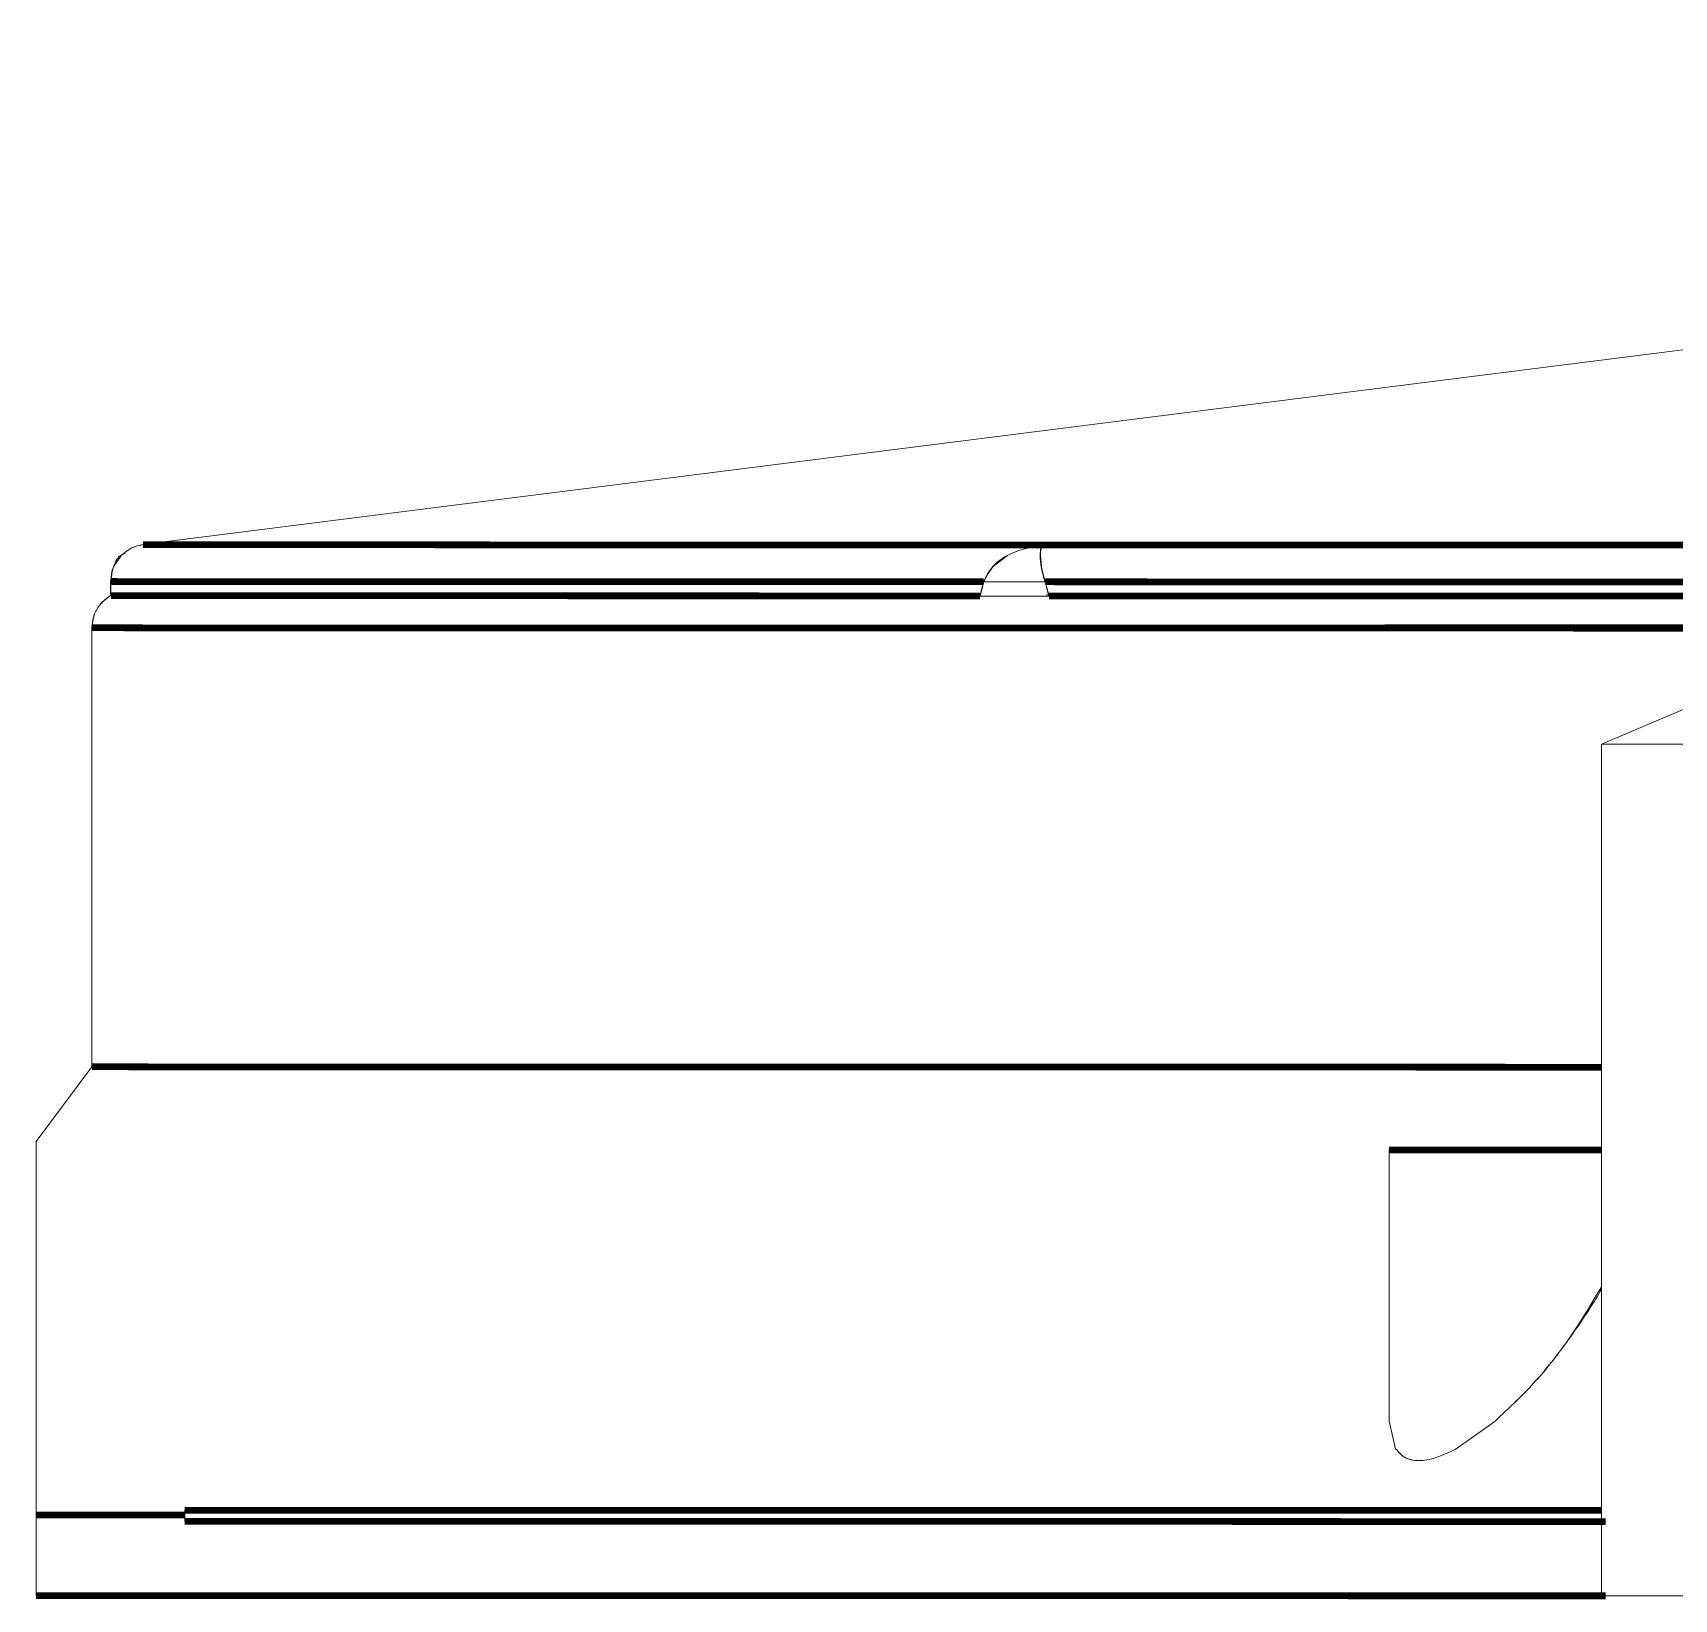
# Model space of a CAD drawing. Header units: millimetres. Extents: x -16985 to -606, y 2122 to 9380.
# Drawn here: x -12576.46 to -12532.3, y 7670.01 to 7712.17 of the extents above; entities that cross this region are included whole.
import ezdxf

# ---------------------------------------------------------------- set-up
doc = ezdxf.new("R2010")
doc.units = ezdxf.units.MM
doc.linetypes.add('K5LT_THIN', pattern=[0])

msp = doc.modelspace()

# ---------------------------------------------------------------- linework, layer by layer
at = {"color": 7, "linetype": 'K5LT_THIN', "lineweight": 18}
for p, q in [((-12464.625, 7712.172), (-12573.5, 7698.397)), ((-12573.805, 7698.307), (-12573.945, 7698.225)), ((-12573.806, 7698.307), (-12573.755, 7698.322)), ((-12573.656, 7698.364), (-12573.805, 7698.307)), ((-12573.805, 7698.307), (-12573.656, 7698.364)), ((-12573.5, 7698.397), (-12573.656, 7698.364)), ((-12573.656, 7698.364), (-12573.5, 7698.397)), ((-12573.5, 7698.397), (-12573.587, 7698.37)), ((-12549.599, 7698.351), (-12549.662, 7698.332)), ((-12549.659, 7698.333), (-12549.646, 7698.337)), ((-12549.436, 7698.29), (-12549.424, 7698.311)), ((-12549.402, 7698.331), (-12549.435, 7698.307)), ((-12549.424, 7698.311), (-12549.406, 7698.332)), ((-12549.301, 7698.406), (-12549.375, 7698.351)), ((-12549.341, 7698.298), (-12549.343, 7698.287)), ((-12549.34, 7698.301), (-12549.341, 7698.298)), ((-12549.327, 7698.403), (-12549.301, 7698.406)), ((-12574.076, 7698.115), (-12574.282, 7697.815)), ((-12573.945, 7698.225), (-12574.076, 7698.115)), ((-12550.627, 7697.807), (-12550.242, 7698.107)), ((-12549.353, 7698.216), (-12549.356, 7698.106)), ((-12549.356, 7698.106), (-12549.328, 7697.806)), ((-12574.34, 7697.584), (-12574.374, 7697.405)), ((-12574.374, 7697.405), (-12574.365, 7697.453)), ((-12574.344, 7697.623), (-12574.367, 7697.405)), ((-12574.282, 7697.815), (-12574.344, 7697.623)), ((-12550.878, 7697.396), (-12550.858, 7697.439)), ((-12550.775, 7697.614), (-12550.627, 7697.807)), ((-12549.328, 7697.806), (-12549.324, 7697.786)), ((-12549.302, 7697.679), (-12549.289, 7697.614)), ((-12549.289, 7697.614), (-12549.27, 7697.55)), ((-12574.374, 7697.405), (-12574.374, 7697.02)), ((-12574.374, 7697.405), (-12574.374, 7697.02)), ((-12574.374, 7697.021), (-12574.374, 7697.405)), ((-12574.374, 7697.02), (-12574.374, 7697.026)), ((-12574.365, 7697.026), (-12574.374, 7697.02)), ((-12574.365, 7697.026), (-12574.367, 7697.405)), ((-12574.367, 7697.405), (-12574.365, 7697.026)), ((-12574.367, 7697.405), (-12574.365, 7697.026)), ((-12574.365, 7697.026), (-12574.367, 7697.405)), ((-12550.986, 7697.011), (-12550.885, 7697.396)), ((-12550.986, 7697.011), (-12550.885, 7697.396)), ((-12549.13, 7697.011), (-12550.986, 7697.011)), ((-12549.13, 7697.011), (-12550.986, 7697.011)), ((-12550.979, 7697.034), (-12550.978, 7697.016)), ((-12550.878, 7697.396), (-12550.977, 7697.017)), ((-12550.977, 7697.017), (-12550.878, 7697.396)), ((-12550.885, 7697.396), (-12549.231, 7697.396)), ((-12549.231, 7697.396), (-12549.13, 7697.011)), ((-12549.231, 7697.396), (-12549.13, 7697.011)), ((-12549.123, 7697.017), (-12549.225, 7697.396)), ((-12549.225, 7697.396), (-12549.123, 7697.017)), ((-12549.12, 7697.035), (-12549.2, 7697.049)), ((-12549.148, 7697.025), (-12549.12, 7697.035)), ((-12549.12, 7697.035), (-12549.145, 7697.043)), ((-12549.123, 7697.017), (-12549.13, 7697.011)), ((-12574.874, 7696.16), (-12574.875, 7684.344)), ((-12574.749, 7696.161), (-12574.874, 7696.16)), ((-12548.493, 7696.157), (-12548.414, 7696.157)), ((-12548.123, 7696.156), (-12548.057, 7696.156)), ((-12548.057, 7696.156), (-12548.059, 7696.139)), ((-12546.028, 7696.157), (-12546.049, 7696.157)), ((-12546.047, 7696.157), (-12546.038, 7696.157)), ((-12546.036, 7696.157), (-12545.987, 7696.157)), ((-12546.007, 7696.156), (-12546.028, 7696.157)), ((-12545.976, 7696.156), (-12546.001, 7696.156)), ((-12545.987, 7696.157), (-12545.852, 7696.157)), ((-12545.848, 7696.157), (-12545.987, 7696.157)), ((-12527.774, 7695.778), (-12534.26, 7693.026)), ((-12534.26, 7693.026), (-12534.261, 7670.104)), ((-12534.261, 7670.104), (-12534.26, 7693.026)), ((-12530.018, 7693.025), (-12534.26, 7693.026)), ((-12574.875, 7684.344), (-12576.375, 7682.333)), ((-12576.375, 7682.334), (-12576.375, 7681.668)), ((-12576.375, 7681.974), (-12576.375, 7682.334)), ((-12576.375, 7682.334), (-12576.375, 7681.668)), ((-12539.905, 7682.105), (-12539.972, 7682.105)), ((-12539.972, 7682.105), (-12539.821, 7682.105)), ((-12539.972, 7682.105), (-12539.972, 7674.803)), ((-12539.706, 7682.105), (-12539.905, 7682.105)), ((-12539.821, 7682.105), (-12539.382, 7682.105)), ((-12539.382, 7682.105), (-12539.706, 7682.105)), ((-12538.947, 7682.105), (-12539.382, 7682.105)), ((-12539.382, 7682.105), (-12538.692, 7682.104)), ((-12536.741, 7682.105), (-12538.947, 7682.105)), ((-12538.692, 7682.104), (-12537.811, 7682.104)), ((-12537.972, 7682.105), (-12537.858, 7682.105)), ((-12537.858, 7682.105), (-12537.972, 7682.105)), ((-12537.858, 7682.105), (-12537.532, 7682.105)), ((-12537.532, 7682.105), (-12537.858, 7682.105)), ((-12537.811, 7682.104), (-12536.815, 7682.104)), ((-12537.532, 7682.105), (-12537.046, 7682.105)), ((-12537.046, 7682.105), (-12537.532, 7682.105)), ((-12537.046, 7682.105), (-12536.472, 7682.105)), ((-12536.472, 7682.105), (-12537.046, 7682.105)), ((-12536.815, 7682.104), (-12535.789, 7682.104)), ((-12534.261, 7682.105), (-12536.741, 7682.105)), ((-12536.472, 7682.105), (-12535.898, 7682.105)), ((-12535.898, 7682.105), (-12536.472, 7682.105)), ((-12535.898, 7682.105), (-12535.411, 7682.105)), ((-12535.411, 7682.105), (-12535.898, 7682.105)), ((-12535.789, 7682.104), (-12534.822, 7682.104)), ((-12535.411, 7682.105), (-12535.086, 7682.105)), ((-12535.086, 7682.105), (-12535.411, 7682.105)), ((-12535.086, 7682.105), (-12534.972, 7682.105)), ((-12534.972, 7682.105), (-12535.086, 7682.105)), ((-12534.822, 7682.104), (-12534.261, 7682.104)), ((-12576.375, 7681.668), (-12576.375, 7679.687)), ((-12576.375, 7681.668), (-12576.375, 7679.687)), ((-12576.375, 7679.687), (-12576.375, 7676.516)), ((-12576.375, 7676.516), (-12576.375, 7672.277)), ((-12539.972, 7674.803), (-12539.798, 7674.063)), ((-12539.797, 7674.063), (-12539.972, 7674.803)), ((-12538.196, 7674.046), (-12537.156, 7674.778)), ((-12537.156, 7674.778), (-12538.196, 7674.046)), ((-12576.375, 7672.277), (-12576.375, 7670.111)), ((-12572.375, 7672.276), (-12572.375, 7672.409)), ((-12572.375, 7672.409), (-12572.375, 7672.296)), ((-12572.375, 7672.296), (-12572.375, 7672.11)), ((-12572.375, 7672.276), (-12572.375, 7672.11)), ((-12572.375, 7670.111), (-12566.649, 7670.109)), ((-12566.649, 7670.109), (-12559.591, 7670.108)), ((-12557.315, 7670.11), (-12563.199, 7670.111)), ((-12547.882, 7670.105), (-12559.596, 7670.107)), ((-12559.591, 7670.108), (-12551.252, 7670.106)), ((-12549.847, 7670.108), (-12557.315, 7670.11)), ((-12551.252, 7670.106), (-12541.699, 7670.105)), ((-12540.867, 7670.107), (-12549.847, 7670.108)), ((-12534.146, 7670.104), (-12547.882, 7670.105)), ((-12541.699, 7670.105), (-12534.261, 7670.104)), ((-12534.246, 7670.106), (-12540.867, 7670.107)), ((-12530.987, 7670.103), (-12534.261, 7670.104)), ((-12530.987, 7670.103), (-12534.261, 7670.104))]:
    msp.add_line(p, q, dxfattribs=at)
at = {"color": 7, "linetype": 'K5LT_THIN', "const_width": 0.18}
for points in [[(-12549.301, 7698.388), (-12553.421, 7698.389), (-12557.177, 7698.389), (-12560.561, 7698.39), (-12563.566, 7698.391), (-12566.183, 7698.392), (-12568.408, 7698.393), (-12570.236, 7698.394), (-12571.661, 7698.394), (-12572.682, 7698.395), (-12573.295, 7698.396), (-12573.5, 7698.397)], [(-12573.5, 7698.397), (-12573.456, 7698.396), (-12573.102, 7698.396), (-12572.396, 7698.395), (-12571.338, 7698.394), (-12569.931, 7698.393), (-12568.177, 7698.393), (-12566.081, 7698.392), (-12563.645, 7698.391), (-12560.875, 7698.39), (-12557.776, 7698.39), (-12554.354, 7698.389), (-12550.616, 7698.388), (-12546.569, 7698.387), (-12542.221, 7698.387), (-12537.581, 7698.386), (-12532.658, 7698.385), (-12527.461, 7698.385)], [(-12483.187, 7698.381), (-12490.528, 7698.382), (-12497.648, 7698.382), (-12504.53, 7698.383), (-12511.159, 7698.383), (-12517.52, 7698.384), (-12523.599, 7698.384), (-12529.382, 7698.385), (-12534.856, 7698.386), (-12540.008, 7698.386), (-12544.826, 7698.387), (-12549.301, 7698.388)], [(-12574.367, 7697.405), (-12574.099, 7697.404), (-12573.45, 7697.403), (-12572.419, 7697.402), (-12571.009, 7697.401), (-12569.223, 7697.401), (-12567.065, 7697.4), (-12564.539, 7697.399), (-12561.651, 7697.398), (-12558.407, 7697.397), (-12554.814, 7697.397), (-12550.878, 7697.396)], [(-12550.878, 7697.396), (-12554.814, 7697.397), (-12558.407, 7697.397), (-12561.651, 7697.398), (-12564.539, 7697.399), (-12567.065, 7697.4), (-12569.223, 7697.401), (-12571.009, 7697.401), (-12572.419, 7697.402), (-12573.45, 7697.403), (-12574.099, 7697.404), (-12574.367, 7697.405)], [(-12485.053, 7697.389), (-12492.136, 7697.39), (-12499.01, 7697.39), (-12505.66, 7697.391), (-12512.072, 7697.391), (-12518.233, 7697.392), (-12524.128, 7697.392), (-12529.747, 7697.393), (-12535.077, 7697.394), (-12540.107, 7697.394), (-12544.826, 7697.395), (-12549.225, 7697.396)], [(-12549.225, 7697.396), (-12544.826, 7697.395), (-12540.107, 7697.394), (-12535.077, 7697.394), (-12529.747, 7697.393), (-12524.128, 7697.392), (-12518.233, 7697.392), (-12512.072, 7697.391), (-12505.66, 7697.391), (-12499.01, 7697.39), (-12492.136, 7697.39), (-12485.053, 7697.389)], [(-12550.977, 7697.017), (-12554.888, 7697.018), (-12558.459, 7697.019), (-12561.685, 7697.019), (-12564.557, 7697.02), (-12567.07, 7697.021), (-12569.218, 7697.022), (-12570.998, 7697.022), (-12572.405, 7697.023), (-12573.437, 7697.024), (-12574.09, 7697.025), (-12574.365, 7697.026)], [(-12574.365, 7697.026), (-12574.09, 7697.025), (-12573.437, 7697.024), (-12572.405, 7697.023), (-12570.998, 7697.022), (-12569.218, 7697.022), (-12567.07, 7697.021), (-12564.557, 7697.02), (-12561.685, 7697.019), (-12558.459, 7697.019), (-12554.888, 7697.018), (-12550.977, 7697.017)], [(-12485.226, 7697.01), (-12492.274, 7697.011), (-12499.114, 7697.011), (-12505.732, 7697.012), (-12512.113, 7697.012), (-12518.246, 7697.013), (-12524.116, 7697.013), (-12529.711, 7697.014), (-12535.02, 7697.015), (-12540.032, 7697.015), (-12544.736, 7697.016), (-12549.123, 7697.017)], [(-12549.123, 7697.017), (-12544.736, 7697.016), (-12540.032, 7697.015), (-12535.02, 7697.015), (-12529.711, 7697.014), (-12524.116, 7697.013), (-12518.246, 7697.013), (-12512.113, 7697.012), (-12505.732, 7697.012), (-12499.114, 7697.011), (-12492.274, 7697.011), (-12485.226, 7697.01)], [(-12530.425, 7696.148), (-12535.604, 7696.149), (-12540.499, 7696.149), (-12545.101, 7696.15), (-12549.399, 7696.151), (-12553.386, 7696.151), (-12557.053, 7696.152), (-12560.393, 7696.153), (-12563.4, 7696.154), (-12566.068, 7696.154), (-12568.39, 7696.155), (-12570.363, 7696.156), (-12571.983, 7696.157), (-12573.246, 7696.157), (-12574.15, 7696.158), (-12574.693, 7696.159), (-12574.874, 7696.16)], [(-12574.874, 7696.16), (-12574.693, 7696.159), (-12574.15, 7696.158), (-12573.246, 7696.157), (-12571.983, 7696.157), (-12570.363, 7696.156), (-12568.39, 7696.155), (-12566.068, 7696.154), (-12563.4, 7696.154), (-12560.393, 7696.153), (-12557.053, 7696.152), (-12553.386, 7696.151), (-12549.399, 7696.151), (-12545.101, 7696.15), (-12540.499, 7696.149), (-12535.604, 7696.149), (-12530.425, 7696.148)], [(-12548.493, 7696.157), (-12552.271, 7696.156), (-12555.722, 7696.156), (-12558.839, 7696.155), (-12561.616, 7696.154), (-12563.536, 7696.154)], [(-12563.536, 7696.154), (-12561.616, 7696.154), (-12558.839, 7696.155), (-12555.722, 7696.156), (-12552.271, 7696.156), (-12548.493, 7696.157)], [(-12483.601, 7696.162), (-12484.165, 7696.162), (-12490.928, 7696.162), (-12497.494, 7696.161), (-12503.849, 7696.161), (-12509.98, 7696.16), (-12515.876, 7696.16), (-12521.524, 7696.159), (-12526.913, 7696.159), (-12532.032, 7696.158), (-12536.87, 7696.158), (-12541.419, 7696.157), (-12545.669, 7696.156), (-12549.611, 7696.156), (-12553.237, 7696.155), (-12556.54, 7696.154), (-12559.514, 7696.154), (-12561.34, 7696.153)], [(-12561.34, 7696.153), (-12559.514, 7696.154), (-12556.54, 7696.154), (-12553.237, 7696.155), (-12549.611, 7696.156), (-12545.669, 7696.156), (-12541.419, 7696.157), (-12536.87, 7696.158), (-12532.032, 7696.158), (-12526.913, 7696.159), (-12521.524, 7696.159), (-12515.876, 7696.16), (-12509.98, 7696.16), (-12503.849, 7696.161), (-12497.494, 7696.161), (-12490.928, 7696.162), (-12484.165, 7696.162), (-12483.815, 7696.162)], [(-12548.057, 7696.156), (-12547.801, 7696.156), (-12547.545, 7696.156), (-12547.286, 7696.156), (-12547.027, 7696.156), (-12546.766, 7696.156), (-12546.504, 7696.156), (-12546.241, 7696.156), (-12545.976, 7696.156)], [(-12548.057, 7696.156), (-12547.801, 7696.156), (-12547.545, 7696.156), (-12547.286, 7696.156), (-12547.027, 7696.156), (-12546.766, 7696.156), (-12546.504, 7696.156), (-12546.241, 7696.156), (-12545.976, 7696.156)], [(-12534.261, 7684.332), (-12538.122, 7684.333), (-12542.867, 7684.334), (-12547.314, 7684.334), (-12551.454, 7684.335), (-12555.278, 7684.336), (-12558.78, 7684.336), (-12561.951, 7684.337), (-12564.786, 7684.338), (-12567.28, 7684.339), (-12569.426, 7684.34), (-12571.221, 7684.34), (-12572.661, 7684.341), (-12573.744, 7684.342), (-12574.467, 7684.343), (-12574.829, 7684.343), (-12574.875, 7684.344)], [(-12574.875, 7684.344), (-12574.829, 7684.343), (-12574.467, 7684.343), (-12573.744, 7684.342), (-12572.661, 7684.341), (-12571.221, 7684.34), (-12569.426, 7684.34), (-12567.28, 7684.339), (-12564.786, 7684.338), (-12561.951, 7684.337), (-12558.78, 7684.336), (-12555.278, 7684.336), (-12551.454, 7684.335), (-12547.314, 7684.334), (-12542.867, 7684.334), (-12538.122, 7684.333), (-12534.261, 7684.332)], [(-12534.261, 7682.104), (-12534.822, 7682.104), (-12535.789, 7682.104), (-12536.815, 7682.104), (-12537.811, 7682.104), (-12538.692, 7682.104), (-12539.382, 7682.105), (-12539.821, 7682.105), (-12539.972, 7682.105)], [(-12539.972, 7682.105), (-12539.955, 7682.105), (-12539.905, 7682.105), (-12539.821, 7682.105), (-12539.706, 7682.105), (-12539.559, 7682.105), (-12539.382, 7682.105), (-12539.177, 7682.105), (-12538.947, 7682.105)], [(-12534.972, 7682.105), (-12535.086, 7682.105), (-12535.411, 7682.105), (-12535.898, 7682.105), (-12536.472, 7682.105), (-12537.046, 7682.105), (-12537.533, 7682.105), (-12537.858, 7682.105), (-12537.972, 7682.105)], [(-12537.972, 7682.105), (-12537.858, 7682.105), (-12537.533, 7682.105), (-12537.046, 7682.105), (-12536.472, 7682.105), (-12535.898, 7682.105), (-12535.411, 7682.105), (-12535.086, 7682.105), (-12534.972, 7682.105)], [(-12536.741, 7682.105), (-12536.193, 7682.105), (-12535.641, 7682.105), (-12535.087, 7682.105), (-12534.529, 7682.105), (-12534.261, 7682.105)], [(-12576.375, 7672.277), (-12575.92, 7672.277), (-12575.453, 7672.277), (-12574.972, 7672.277), (-12574.478, 7672.277), (-12573.972, 7672.277), (-12573.452, 7672.276), (-12572.92, 7672.276), (-12572.375, 7672.276)], [(-12572.375, 7672.276), (-12572.92, 7672.276), (-12573.452, 7672.276), (-12573.972, 7672.277), (-12574.478, 7672.277), (-12574.972, 7672.277), (-12575.453, 7672.277), (-12575.92, 7672.277), (-12576.375, 7672.277)], [(-12572.375, 7672.409), (-12569.384, 7672.408), (-12566.06, 7672.408), (-12562.41, 7672.407), (-12558.44, 7672.406), (-12554.158, 7672.405), (-12549.571, 7672.405), (-12544.689, 7672.404), (-12539.521, 7672.403), (-12534.261, 7672.403)], [(-12534.261, 7672.403), (-12539.521, 7672.403), (-12544.689, 7672.404), (-12549.571, 7672.405), (-12554.158, 7672.405), (-12558.44, 7672.406), (-12562.41, 7672.407), (-12566.06, 7672.408), (-12569.384, 7672.408), (-12572.375, 7672.409)], [(-12534.146, 7672.104), (-12539.575, 7672.104), (-12544.729, 7672.105), (-12549.599, 7672.106), (-12554.175, 7672.106), (-12558.449, 7672.107), (-12562.413, 7672.108), (-12566.06, 7672.109), (-12569.383, 7672.109), (-12572.375, 7672.11)], [(-12572.375, 7672.11), (-12569.383, 7672.109), (-12566.06, 7672.109), (-12562.413, 7672.108), (-12558.449, 7672.107), (-12554.175, 7672.106), (-12549.599, 7672.106), (-12544.729, 7672.105), (-12539.575, 7672.104), (-12534.146, 7672.104)], [(-12576.375, 7670.111), (-12573.761, 7670.111), (-12570.77, 7670.11), (-12567.407, 7670.109), (-12563.68, 7670.108), (-12559.596, 7670.107), (-12555.163, 7670.107), (-12550.392, 7670.106), (-12545.291, 7670.105), (-12539.872, 7670.104), (-12534.146, 7670.104)]]:
    msp.add_lwpolyline(points, dxfattribs=at)
at = {"color": 7, "linetype": 'K5LT_THIN', "lineweight": 18}
for points, knots in [([(-12549.301, 7698.388), (-12549.628, 7698.324), (-12550.137, 7698.225), (-12550.675, 7697.815), (-12550.82, 7697.526), (-12550.885, 7697.396)], [0, 0, 0, 0, 0.498684, 0.77529, 1, 1, 1, 1]), ([(-12550.885, 7697.396), (-12550.811, 7697.54), (-12550.662, 7697.828), (-12550.121, 7698.228), (-12549.628, 7698.324), (-12549.301, 7698.388)], [0, 0, 0, 0, 0.250024, 0.500974, 1, 1, 1, 1]), ([(-12549.301, 7698.388), (-12549.629, 7698.324), (-12550.121, 7698.228), (-12550.66, 7697.827), (-12550.806, 7697.539), (-12550.878, 7697.396)], [0, 0, 0, 0, 0.500187, 0.750701, 1, 1, 1, 1]), ([(-12549.746, 7698.297), (-12549.74, 7698.3), (-12549.607, 7698.373), (-12549.45, 7698.39), (-12549.301, 7698.406)], [0, 0, 0, 0, 0.0461, 1, 1, 1, 1]), ([(-12549.301, 7698.388), (-12549.329, 7698.324), (-12549.37, 7698.227), (-12549.351, 7697.827), (-12549.271, 7697.539), (-12549.231, 7697.396)], [0, 0, 0, 0, 0.500225, 0.750729, 1, 1, 1, 1]), ([(-12549.231, 7697.396), (-12549.268, 7697.526), (-12549.35, 7697.816), (-12549.364, 7698.115), (-12549.346, 7698.319), (-12549.316, 7698.365), (-12549.301, 7698.388)], [0, 0, 0, 0, 0.223771, 0.499383, 0.749532, 1, 1, 1, 1]), ([(-12549.225, 7697.396), (-12549.265, 7697.54), (-12549.347, 7697.828), (-12549.369, 7698.228), (-12549.328, 7698.324), (-12549.301, 7698.388)], [0, 0, 0, 0, 0.250015, 0.500939, 1, 1, 1, 1]), ([(-12574.374, 7697.405), (-12574.353, 7697.545), (-12574.31, 7697.825), (-12574.174, 7698.069), (-12574.075, 7698.117), (-12574.073, 7698.118)], [0, 0, 0, 0, 0.49367, 0.989167, 1, 1, 1, 1]), ([(-12574.079, 7698.114), (-12574.079, 7698.114), (-12574.177, 7698.067), (-12574.311, 7697.823), (-12574.353, 7697.544), (-12574.374, 7697.405)], [0, 0, 0, 0, 0.002701, 0.502581, 1, 1, 1, 1]), ([(-12574.15, 7698.008), (-12574.13, 7698.05), (-12574.11, 7698.093), (-12574.077, 7698.116), (-12574.077, 7698.116)], [0, 0, 0, 0, 0.974513, 1, 1, 1, 1]), ([(-12574.125, 7698.045), (-12574.11, 7698.071), (-12574.075, 7698.134), (-12574.015, 7698.152), (-12573.98, 7698.162)], [0, 0, 0, 0, 0.410379, 1, 1, 1, 1]), ([(-12574.352, 7697.52), (-12574.347, 7697.615), (-12574.341, 7697.724), (-12574.291, 7697.794), (-12574.285, 7697.803)], [0, 0, 0, 0, 0.877704, 1, 1, 1, 1]), ([(-12574.874, 7696.16), (-12574.866, 7696.256), (-12574.849, 7696.451), (-12574.698, 7696.776), (-12574.496, 7696.932), (-12574.374, 7697.026)], [0, 0, 0, 0, 0.276361, 0.562459, 1, 1, 1, 1]), ([(-12574.374, 7697.026), (-12574.453, 7696.971), (-12574.614, 7696.858), (-12574.82, 7696.565), (-12574.854, 7696.312), (-12574.874, 7696.16)], [0, 0, 0, 0, 0.2767, 0.562877, 1, 1, 1, 1]), ([(-12548.493, 7696.157), (-12548.47, 7696.157), (-12548.421, 7696.157), (-12548.311, 7696.157), (-12548.188, 7696.156), (-12548.101, 7696.156), (-12548.057, 7696.156)], [0, 0, 0, 0, 0.242969, 0.497438, 0.749066, 1, 1, 1, 1]), ([(-12545.976, 7696.156), (-12545.996, 7696.156), (-12546.034, 7696.157), (-12546.043, 7696.157), (-12546.046, 7696.157)], [0, 0, 0, 0, 0.526592, 1, 1, 1, 1]), ([(-12576.375, 7679.687), (-12576.375, 7678.725), (-12576.375, 7676.788), (-12576.375, 7673.787), (-12576.375, 7672.277)], [0, 0, 0, 0, 0.497078, 1, 1, 1, 1]), ([(-12534.261, 7678.42), (-12534.601, 7677.847), (-12535.154, 7676.917), (-12536.18, 7675.683), (-12536.83, 7675.08), (-12537.156, 7674.778)], [0, 0, 0, 0, 0.445127, 0.722353, 1, 1, 1, 1]), ([(-12537.156, 7674.778), (-12536.829, 7675.079), (-12536.176, 7675.682), (-12535.336, 7676.713), (-12534.724, 7677.59), (-12534.382, 7678.142), (-12534.271, 7678.338), (-12534.261, 7678.357)], [0, 0, 0, 0, 0.281611, 0.563435, 0.844951, 0.98482, 1, 1, 1, 1]), ([(-12539.798, 7674.063), (-12539.721, 7673.973), (-12539.572, 7673.799), (-12539.189, 7673.718), (-12538.721, 7673.794), (-12538.371, 7673.962), (-12538.196, 7674.046)], [0, 0, 0, 0, 0.259031, 0.501206, 0.750375, 1, 1, 1, 1]), ([(-12538.196, 7674.046), (-12538.371, 7673.962), (-12538.721, 7673.795), (-12539.197, 7673.716), (-12539.575, 7673.803), (-12539.723, 7673.976), (-12539.797, 7674.063)], [0, 0, 0, 0, 0.2499, 0.500124, 0.750247, 1, 1, 1, 1]), ([(-12559.596, 7670.107), (-12561.326, 7670.108), (-12564.786, 7670.108), (-12567.685, 7670.109), (-12569.135, 7670.109)], [0, 0, 0, 0, 0.5, 1, 1, 1, 1])]:
    msp.add_open_spline(points, degree=3, knots=knots, dxfattribs=at)
msp.add_open_spline([(-12569.135, 7670.109), (-12570.488, 7670.11), (-12573.196, 7670.11), (-12575.315, 7670.111), (-12576.375, 7670.111)], degree=3, dxfattribs=at)

doc.saveas('drawing.dxf')
